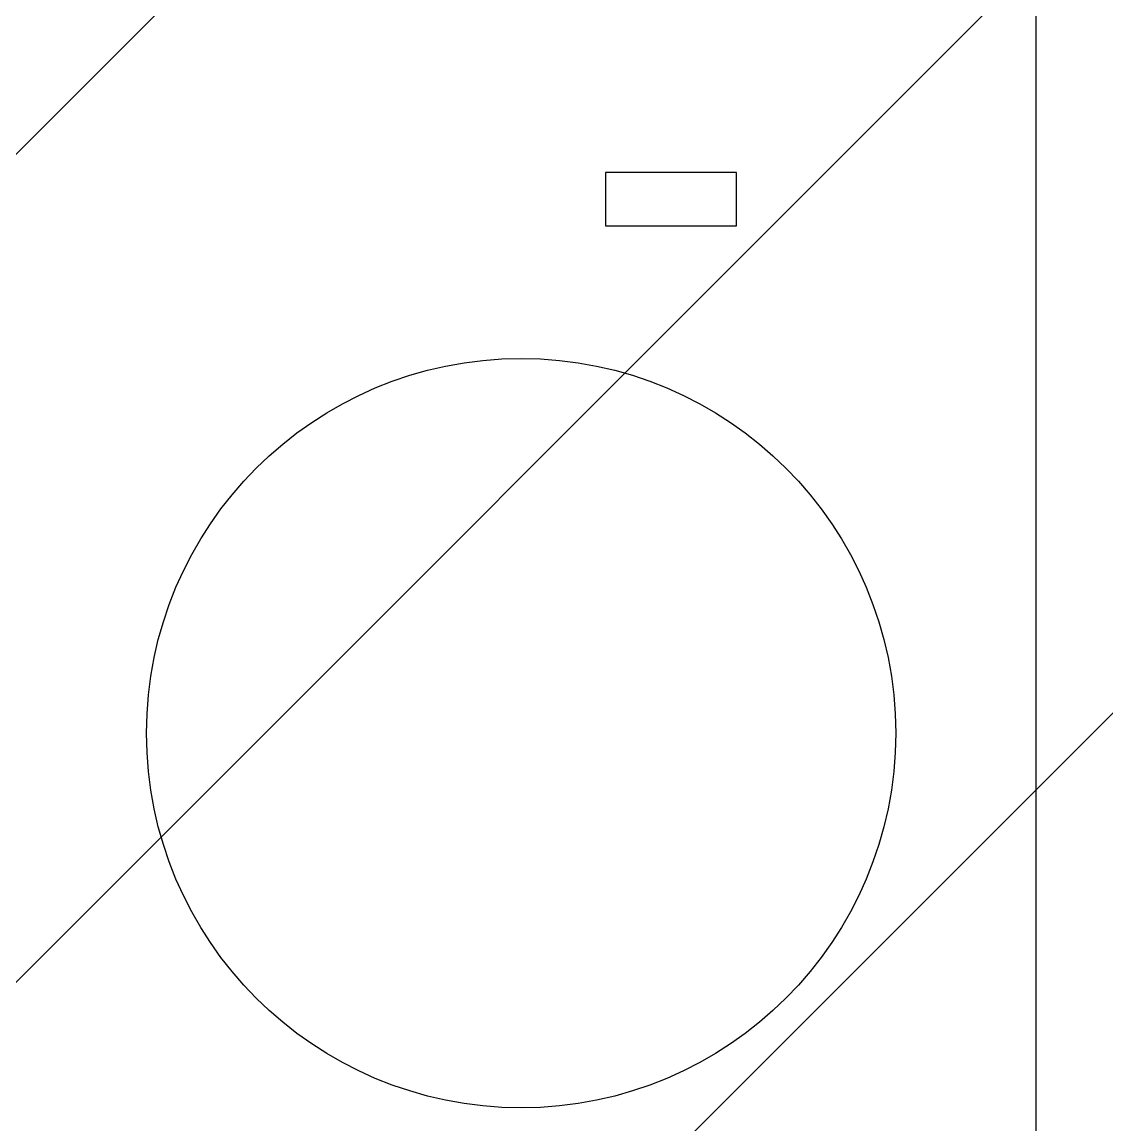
# Model space of a CAD drawing. Header units: millimetres. Extents: x -358422 to 32356, y 0 to 54379.
# Drawn here: x 11020.6 to 11136.5, y 4762.5 to 4880.3 of the extents above; entities that cross this region are included whole.
import ezdxf

# ---------------------------------------------------------------- set-up
doc = ezdxf.new("R2010")
doc.units = ezdxf.units.MM
doc.header["$MEASUREMENT"] = 0
doc.linetypes.add('HIDDEN', pattern=[9.525, 6.35, -3.175])
doc.layers.get('0').update_dxf_attribs({"lineweight": 25})
doc.layers.add('DIM', color=3, linetype='Continuous', lineweight=9)
doc.layers.add('H', color=2, linetype='HIDDEN', lineweight=15)

msp = doc.modelspace()

# ---------------------------------------------------------------- hatches: boundary and pattern name
at = {"layer": 'DIM'}
h = msp.add_hatch(dxfattribs=at)
h.set_pattern_fill('ANSI31', color=256, scale=350, style=0)
h.set_pattern_definition([(45, (-19603.777, -2234.737), (-30.93592, 30.93592), [])])
h.paths.add_polyline_path([(10728.92, 5341.335), (10728.92, 3268.335), (10298.136, 3268.335), (10298.136, 5055.269), (9628.92, 5055.269), (9628.92, 6518.335), (13568.92, 6518.335), (13568.92, 5055.269), (12899.705, 5055.269), (12899.705, 3268.335), (12468.92, 3268.335), (12468.92, 5341.335)])
edge = h.paths.add_edge_path(flags=16)
edge.add_line((12468.92, 3291.335), (12468.92, 3268.335))
edge.add_line((10728.92, 3291.335), (10728.92, 3268.335))
at = {"layer": 'H', "ltscale": 4}
h = msp.add_hatch(dxfattribs=at)
h.set_pattern_fill('ANSI31', color=256, scale=500, style=0)
h.set_pattern_definition([(45, (4878.89, 20733.76), (-44.19417, 44.19417), [])])
h.paths.add_polyline_path([(13618.92, 6518.335), (13568.92, 6518.335)], flags=16)
h.paths.add_polyline_path([(13618.92, 6518.335), (13568.92, 6518.335)], flags=0)
h.paths.add_polyline_path([(13618.92, 6518.335), (13568.92, 6518.335)], flags=0)
h.paths.add_polyline_path([(13618.92, 6518.335), (13568.92, 6518.335)], flags=0)
h.paths.add_polyline_path([(13618.92, 6518.335), (13568.92, 6518.335)], flags=0)
h.paths.add_polyline_path([(13618.92, 6518.335), (13568.92, 6518.335)], flags=0)
h.paths.add_polyline_path([(13618.92, 6518.335), (13568.92, 6518.335)], flags=0)
h.paths.add_polyline_path([(13618.92, 6518.335), (13568.92, 6518.335)], flags=0)
edge = h.paths.add_edge_path()
edge.add_line((9628.92, 3268.335), (9628.92, 6518.335))
edge.add_line((9578.92, 3218.335), (9578.92, 6518.335))
edge.add_line((9628.92, 3268.335), (13568.92, 3268.335))
edge.add_line((9578.92, 3218.335), (13618.92, 3218.335))
edge.add_line((13618.92, 6518.335), (13568.92, 6518.335))
edge.add_line((13568.92, 5268.335), (13568.92, 5278.335))
edge.add_line((13568.92, 3268.335), (13568.92, 6518.335))
edge.add_line((13618.92, 3218.335), (13618.92, 6518.335))

# ---------------------------------------------------------------- linework, layer by layer
msp.add_line((11128.92, 4366.335), (11128.92, 5116.335))
msp.add_lwpolyline([(11082.917, 4864.185), (11082.917, 4858.485), (11096.917, 4858.485), (11096.917, 4864.185)], close=True)
msp.add_circle((11073.92, 4804.335), 40)

doc.saveas('drawing.dxf')
